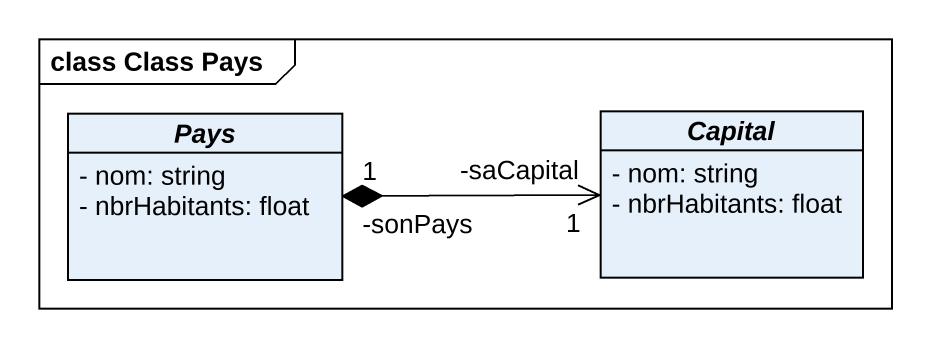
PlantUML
@startuml
mainframe class Class Pays
hide circle
hide empty members
skinparam classAttributeIconSize 0
abstract class Pays {
  - nom: string
  - nbrHabitants: float
}
abstract class Capital {
  - nom: string
  - nbrHabitants: float
}
Capital "-saCapital\n1" <-left-* "-sonPays\n1" Pays
@enduml
